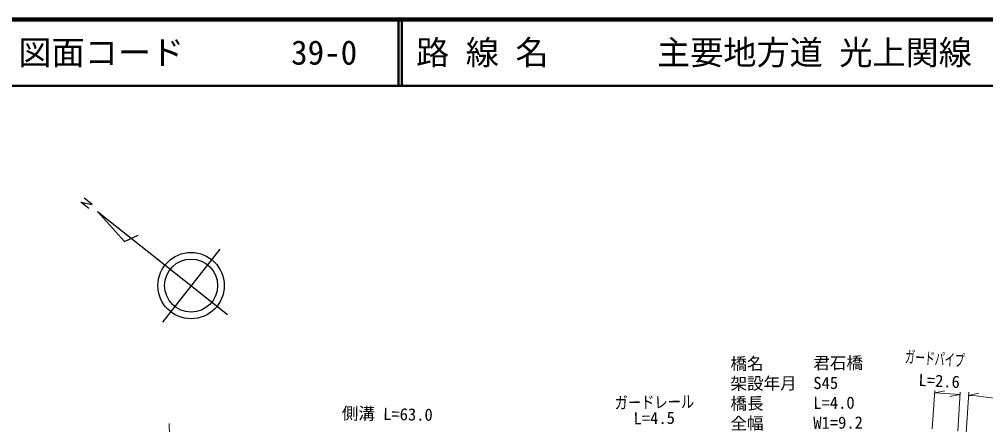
# Model space of a CAD drawing. Units: millimetres, scale not verified. Extents: x 40000 to 680000, y 20000 to 380000.
# Drawn here: x 120524 to 266314, y 318897 to 380000 of the extents above; entities that cross this region are included whole.
import ezdxf
from ezdxf.enums import TextEntityAlignment as Align

# ---------------------------------------------------------------- set-up
doc = ezdxf.new("R2010")
doc.units = ezdxf.units.MM
doc.header["$LTSCALE"] = 1000
for name, color, linetype, lineweight in [('M-BMK-SRVR', 3, 'Continuous', 25), ('M-STR-HTXT', 7, 'Continuous', 13), ('M-TTL', 2, 'Continuous', 140), ('M-TTL-LINE', 7, 'Continuous', 50)]:
    doc.layers.add(name, color=color, linetype=linetype, lineweight=lineweight)
doc.layers.add('M-TTL-TXT', color=7, linetype='Continuous')
doc.styles.add('ＭＳ ゴシック', font='')
doc.styles.get('ＭＳ ゴシック').set_extended_font_data('MS Gothic')

msp = doc.modelspace()

# ---------------------------------------------------------------- linework, layer by layer
at = {"layer": 'M-BMK-SRVR'}
for p, q in [((131523, 352111), (130302, 353065)), ((131023, 351486), (129812, 352442)), ((129812, 352442), (131523, 352111)), ((132315, 351022), (136403, 346518)), ((132315, 351022), (151933, 335525)), ((136403, 346518), (138428, 347467)), ((150779, 345357), (142101, 334371))]:
    msp.add_line(p, q, dxfattribs=at)
for radius in [5000, 4000]:
    msp.add_circle((146440, 339864), radius, dxfattribs=at)
at = {"layer": 'M-STR-HTXT'}
for p, q in [((258258, 318286), (258652, 324032)), ((258645, 323713), (260177, 323992)), ((258645, 323713), (262450, 323448)), ((262117, 317918), (262474, 323786)), ((263368, 317626), (263763, 323819)), ((262450, 323448), (260925, 323133)), ((263722, 323291), (265244, 323623)), ((264863, 323224), (263722, 323291)), ((143651, 304925), (143123, 319096))]:
    msp.add_line(p, q, dxfattribs=at)
msp.add_arc((315522, 707368), 387469, 262.48753, 267.00723, dxfattribs=at)
at = {"layer": 'M-TTL'}
msp.add_line((680000, 380000), (40000, 380000), dxfattribs=at)
at = {"layer": 'M-TTL-LINE'}
for p, q in [((177750, 380000), (177750, 370000)), ((178250, 380000), (178250, 370000)), ((40000, 370000), (680000, 370000))]:
    msp.add_line(p, q, dxfattribs=at)

# ---------------------------------------------------------------- texts
at = {"layer": 'M-STR-HTXT', "style": 'ＭＳ ゴシック'}
for s, rotation, width, p in [('ガードパイプ', 356, 0.6, (254045, 327706)), ('ガードレール', 1, 0.8, (210359, 320716))]:
    msp.add_text(s, height=1833, rotation=rotation, dxfattribs=dict(at, width=width)).set_placement(p, align=Align.BOTTOM_LEFT)
for s, rotation, p in [('橋名\u3000\u3000\u3000君石橋', 0.438, (227820, 326611)), ('架設年月\u3000S45', 0.438, (227820, 323611)), ('L=2.6', 357, (256116, 324197)), ('橋長\u3000\u3000\u3000L=4.0', 0.438, (227820, 320611)), ('側溝 L=63.0', 358.949, (169144, 319172)), ('L=4.5', 1, (213220, 318368)), ('全幅\u3000\u3000\u3000W1=9.2', 0.438, (227820, 317611))]:
    msp.add_text(s, height=1833, rotation=rotation, dxfattribs=at).set_placement(p, align=Align.BOTTOM_LEFT)
at = {"layer": 'M-TTL-TXT', "style": 'ＭＳ ゴシック'}
for s, p in [('図面コード', (120380, 375000)), ('39-0', (161521, 375000)), ('39-0', (161521, 375000)), ('路 線 名', (180380, 375000)), ('主要地方道 光上関線', (216734, 375000))]:
    msp.add_text(s, height=3666, dxfattribs=at).set_placement(p, align=Align.MIDDLE_LEFT)

doc.saveas('drawing.dxf')
